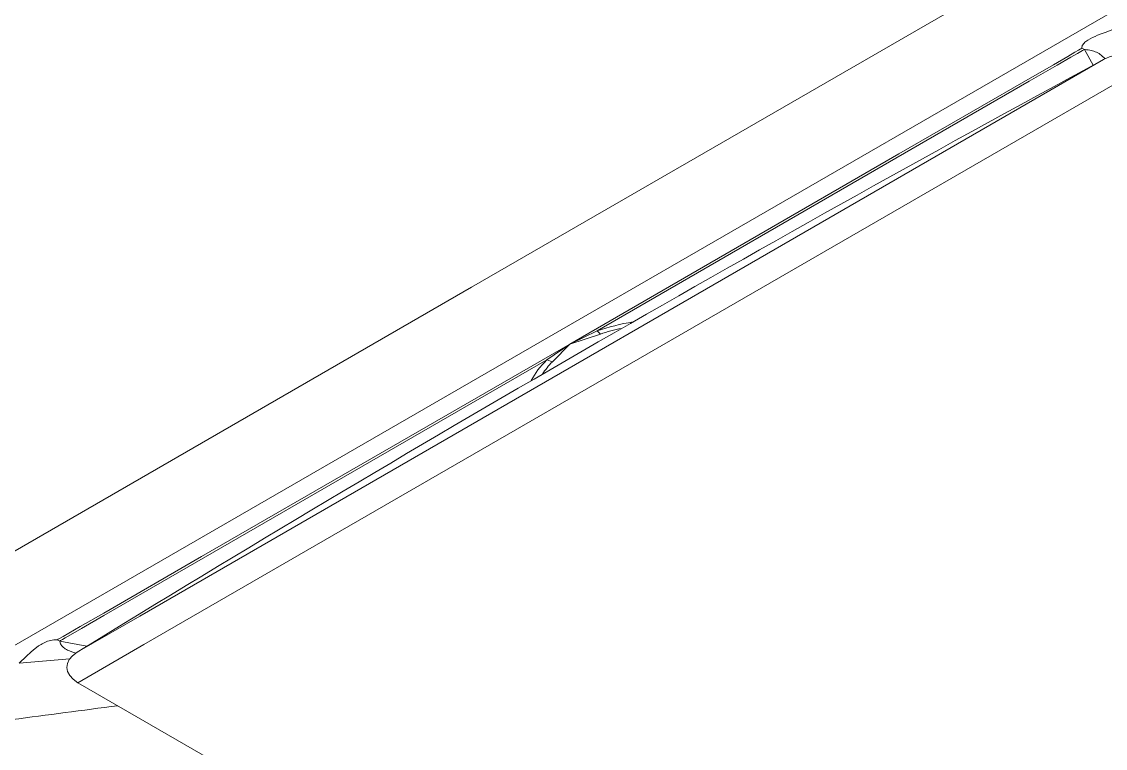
# Model space of a CAD drawing. Header units: millimetres. Extents: x 474.7 to 528.3, y 13.1 to 23.5.
# Drawn here: x 480.30839 to 480.33708, y 16.09913 to 16.11837 of the extents above; entities that cross this region are included whole.
import ezdxf

# ---------------------------------------------------------------- set-up
doc = ezdxf.new("R2010")
doc.units = ezdxf.units.MM
doc.header["$LTSCALE"] = 2.5
doc.layers.add('I-ARQ', color=8, linetype='Continuous')

msp = doc.modelspace()

# ---------------------------------------------------------------- linework, layer by layer
at = {"layer": 'I-ARQ', "lineweight": 5}
for points in [[(480.338009, 16.121568, 9.107973), (480.338009, 16.121568, 9.107973), (480.320299, 16.111343, 9.122434), (480.320299, 16.111343, 9.122434)], [(480.340173, 16.120319, 9.109739), (480.340173, 16.120319, 9.109739), (480.322462, 16.110094, 9.1242), (480.322462, 16.110094, 9.1242)], [(480.336463, 16.117676, 9.113477), (480.336463, 16.117676, 9.113477), (480.336536, 16.117634, 9.113537), (480.336536, 16.117634, 9.113537)], [(480.336536, 16.117634, 9.113537), (480.336536, 16.117634, 9.113537), (480.336764, 16.117221, 9.114121), (480.336764, 16.117221, 9.114121)], [(480.337038, 16.117369, 9.113911), (480.337433, 16.117583, 9.113609), (480.33805, 16.117577, 9.113617), (480.338433, 16.117356, 9.113929)], [(480.311524, 16.102638, 9.134744), (480.311524, 16.102638, 9.134744), (480.337038, 16.117369, 9.113911), (480.337038, 16.117369, 9.113911)], [(480.31163, 16.101882, 9.135813), (480.31163, 16.101882, 9.135813), (480.338433, 16.117356, 9.113929), (480.338433, 16.117356, 9.113929)], [(480.323232, 16.109649, 9.124829), (480.327763, 16.112265, 9.12113), (480.332365, 16.114839, 9.11749), (480.337038, 16.117369, 9.113911)], [(480.302588, 16.101118, 9.136894), (480.302588, 16.101118, 9.136894), (480.320299, 16.111343, 9.122434), (480.320299, 16.111343, 9.122434)], [(480.323629, 16.11019, 9.124064), (480.32393, 16.11029, 9.123922), (480.324252, 16.110369, 9.12381), (480.324584, 16.110427, 9.12373)], [(480.323716, 16.110104, 9.124186), (480.323897, 16.110163, 9.124103), (480.324085, 16.110213, 9.124032), (480.32428, 16.110254, 9.123974)], [(480.304752, 16.099869, 9.13866), (480.304752, 16.099869, 9.13866), (480.322462, 16.110094, 9.1242), (480.322462, 16.110094, 9.1242)], [(480.322904, 16.109839, 9.12456), (480.322904, 16.109839, 9.12456), (480.323629, 16.11019, 9.124064), (480.323629, 16.11019, 9.124064)], [(480.322904, 16.109839, 9.12456), (480.322904, 16.109839, 9.12456), (480.323716, 16.110104, 9.124186), (480.323716, 16.110104, 9.124186)], [(480.323629, 16.11019, 9.124064), (480.323629, 16.11019, 9.124064), (480.323716, 16.110104, 9.124186), (480.323716, 16.110104, 9.124186)], [(480.322295, 16.10942, 9.125153), (480.322295, 16.10942, 9.125153), (480.322904, 16.109839, 9.12456), (480.322904, 16.109839, 9.12456)], [(480.322445, 16.10937, 9.125224), (480.322445, 16.10937, 9.125224), (480.322904, 16.109839, 9.12456), (480.322904, 16.109839, 9.12456)], [(480.30986, 16.101678, 9.136102), (480.314244, 16.104376, 9.132286), (480.318701, 16.107033, 9.128529), (480.323232, 16.109649, 9.124829)], [(480.321887, 16.10887, 9.125931), (480.321985, 16.109062, 9.12566), (480.322122, 16.109246, 9.125399), (480.322295, 16.10942, 9.125153)], [(480.322295, 16.10942, 9.125153), (480.322295, 16.10942, 9.125153), (480.322445, 16.10937, 9.125224), (480.322445, 16.10937, 9.125224)], [(480.322182, 16.109041, 9.125689), (480.322254, 16.109154, 9.125529), (480.322342, 16.109264, 9.125373), (480.322445, 16.10937, 9.125224)], [(480.36227, 16.103594, 9.133392), (480.36227, 16.103594, 9.133392), (480.335468, 16.088119, 9.155277), (480.335468, 16.088119, 9.155277)], [(480.311524, 16.102638, 9.134744), (480.311524, 16.102638, 9.134744), (480.30986, 16.101678, 9.136102), (480.30986, 16.101678, 9.136102)], [(480.30933, 16.102011, 9.135632), (480.30933, 16.102011, 9.135632), (480.309403, 16.101968, 9.135691), (480.309403, 16.101968, 9.135691)], [(480.309403, 16.101968, 9.135691), (480.309403, 16.101968, 9.135691), (480.310117, 16.101836, 9.135878), (480.310117, 16.101836, 9.135878)], [(480.309883, 16.100873, 9.13724), (480.309501, 16.101094, 9.136928), (480.30949, 16.10145, 9.136424), (480.30986, 16.101678, 9.136102)], [(480.31163, 16.101882, 9.135813), (480.31163, 16.101882, 9.135813), (480.309883, 16.100873, 9.13724), (480.309883, 16.100873, 9.13724)], [(480.308328, 16.101389, 9.13651), (480.308328, 16.101389, 9.13651), (480.309665, 16.101503, 9.13635), (480.309665, 16.101503, 9.13635)], [(480.309883, 16.100873, 9.13724), (480.309883, 16.100873, 9.13724), (480.333721, 16.087111, 9.156703), (480.333721, 16.087111, 9.156703)], [(480.305356, 16.09952, 9.139154), (480.307215, 16.099773, 9.138797), (480.309076, 16.10002, 9.138446), (480.310938, 16.100264, 9.138101)]]:
    msp.add_open_spline(points, degree=3, dxfattribs=at)
for points, knots in [([(480.336463, 16.117676, 9.113477), (480.336463, 16.117676, 9.113477), (480.336464, 16.117698, 9.113446), (480.336464, 16.117698, 9.113446), (480.336464, 16.117698, 9.113446), (480.336464, 16.117698, 9.113446), (480.336467, 16.117721, 9.113414), (480.336467, 16.117721, 9.113414), (480.336467, 16.117721, 9.113414), (480.336467, 16.117721, 9.113414), (480.336474, 16.117743, 9.113382), (480.336474, 16.117743, 9.113382), (480.336474, 16.117743, 9.113382), (480.336474, 16.117743, 9.113382), (480.336486, 16.117764, 9.113352), (480.336486, 16.117764, 9.113352), (480.336486, 16.117764, 9.113352), (480.336486, 16.117764, 9.113352), (480.336502, 16.117786, 9.113321), (480.336502, 16.117786, 9.113321), (480.336502, 16.117786, 9.113321), (480.336502, 16.117786, 9.113321), (480.33652, 16.117808, 9.113291), (480.33652, 16.117808, 9.113291), (480.33652, 16.117808, 9.113291), (480.33652, 16.117808, 9.113291), (480.336542, 16.117829, 9.113262), (480.336542, 16.117829, 9.113262), (480.336542, 16.117829, 9.113262), (480.336542, 16.117829, 9.113262), (480.336566, 16.117848, 9.113234), (480.336566, 16.117848, 9.113234), (480.336566, 16.117848, 9.113234), (480.336566, 16.117848, 9.113234), (480.336592, 16.117868, 9.113206), (480.336592, 16.117868, 9.113206), (480.336592, 16.117868, 9.113206), (480.336592, 16.117868, 9.113206), (480.33662, 16.117887, 9.113179), (480.33662, 16.117887, 9.113179), (480.33662, 16.117887, 9.113179), (480.33662, 16.117887, 9.113179), (480.336681, 16.117922, 9.11313), (480.336681, 16.117922, 9.11313), (480.336681, 16.117922, 9.11313), (480.336681, 16.117922, 9.11313), (480.336746, 16.117954, 9.113084), (480.336746, 16.117954, 9.113084), (480.336746, 16.117954, 9.113084), (480.336746, 16.117954, 9.113084), (480.336812, 16.117984, 9.113042), (480.336812, 16.117984, 9.113042), (480.336812, 16.117984, 9.113042), (480.336812, 16.117984, 9.113042), (480.336879, 16.118013, 9.113001), (480.336879, 16.118013, 9.113001), (480.336879, 16.118013, 9.113001), (480.336879, 16.118013, 9.113001), (480.336947, 16.118039, 9.112964), (480.336947, 16.118039, 9.112964), (480.336947, 16.118039, 9.112964), (480.336947, 16.118039, 9.112964), (480.337082, 16.11809, 9.112891), (480.337082, 16.11809, 9.112891), (480.337082, 16.11809, 9.112891), (480.337082, 16.11809, 9.112891), (480.33728, 16.118162, 9.11279), (480.33728, 16.118162, 9.11279), (480.33728, 16.118162, 9.11279), (480.33728, 16.118162, 9.11279), (480.337539, 16.118254, 9.11266), (480.337539, 16.118254, 9.11266)], [0, 0, 0, 0, 0.055556, 0.055556, 0.055556, 0.055556, 0.111111, 0.111111, 0.111111, 0.111111, 0.166667, 0.166667, 0.166667, 0.166667, 0.222222, 0.222222, 0.222222, 0.222222, 0.277778, 0.277778, 0.277778, 0.277778, 0.333333, 0.333333, 0.333333, 0.333333, 0.388889, 0.388889, 0.388889, 0.388889, 0.444444, 0.444444, 0.444444, 0.444444, 0.5, 0.5, 0.5, 0.5, 0.555556, 0.555556, 0.555556, 0.555556, 0.611111, 0.611111, 0.611111, 0.611111, 0.666667, 0.666667, 0.666667, 0.666667, 0.722222, 0.722222, 0.722222, 0.722222, 0.777778, 0.777778, 0.777778, 0.777778, 0.833333, 0.833333, 0.833333, 0.833333, 0.888889, 0.888889, 0.888889, 0.888889, 0.944444, 0.944444, 0.944444, 0.944444, 1, 1, 1, 1]), ([(480.322904, 16.109839, 9.12456), (480.322904, 16.109839, 9.12456), (480.331619, 16.114871, 9.117444), (480.331619, 16.114871, 9.117444), (480.331619, 16.114871, 9.117444), (480.331619, 16.114871, 9.117444), (480.33493, 16.116783, 9.114741), (480.33493, 16.116783, 9.114741), (480.33493, 16.116783, 9.114741), (480.33493, 16.116783, 9.114741), (480.335712, 16.117234, 9.114102), (480.335712, 16.117234, 9.114102), (480.335712, 16.117234, 9.114102), (480.335712, 16.117234, 9.114102), (480.336093, 16.117454, 9.113791), (480.336093, 16.117454, 9.113791), (480.336093, 16.117454, 9.113791), (480.336093, 16.117454, 9.113791), (480.33628, 16.117562, 9.113638), (480.33628, 16.117562, 9.113638), (480.33628, 16.117562, 9.113638), (480.33628, 16.117562, 9.113638), (480.336373, 16.117616, 9.113562), (480.336373, 16.117616, 9.113562), (480.336373, 16.117616, 9.113562), (480.336373, 16.117616, 9.113562), (480.336419, 16.117642, 9.113525), (480.336419, 16.117642, 9.113525), (480.336419, 16.117642, 9.113525), (480.336419, 16.117642, 9.113525), (480.336435, 16.117653, 9.11351), (480.336435, 16.117653, 9.11351), (480.336435, 16.117653, 9.11351), (480.336435, 16.117653, 9.11351), (480.336463, 16.117676, 9.113477), (480.336463, 16.117676, 9.113477)], [0, 0, 0, 0, 0.111111, 0.111111, 0.111111, 0.111111, 0.222222, 0.222222, 0.222222, 0.222222, 0.333333, 0.333333, 0.333333, 0.333333, 0.444444, 0.444444, 0.444444, 0.444444, 0.555556, 0.555556, 0.555556, 0.555556, 0.666667, 0.666667, 0.666667, 0.666667, 0.777778, 0.777778, 0.777778, 0.777778, 0.888889, 0.888889, 0.888889, 0.888889, 1, 1, 1, 1]), ([(480.323629, 16.11019, 9.124064), (480.323629, 16.11019, 9.124064), (480.331935, 16.114985, 9.117282), (480.331935, 16.114985, 9.117282), (480.331935, 16.114985, 9.117282), (480.331935, 16.114985, 9.117282), (480.335069, 16.116794, 9.114724), (480.335069, 16.116794, 9.114724), (480.335069, 16.116794, 9.114724), (480.335069, 16.116794, 9.114724), (480.33581, 16.117222, 9.114119), (480.33581, 16.117222, 9.114119), (480.33581, 16.117222, 9.114119), (480.33581, 16.117222, 9.114119), (480.336171, 16.117431, 9.113824), (480.336171, 16.117431, 9.113824), (480.336171, 16.117431, 9.113824), (480.336171, 16.117431, 9.113824), (480.336349, 16.117534, 9.113679), (480.336349, 16.117534, 9.113679), (480.336349, 16.117534, 9.113679), (480.336349, 16.117534, 9.113679), (480.336436, 16.117584, 9.113607), (480.336436, 16.117584, 9.113607), (480.336436, 16.117584, 9.113607), (480.336436, 16.117584, 9.113607), (480.33648, 16.11761, 9.113571), (480.33648, 16.11761, 9.113571), (480.33648, 16.11761, 9.113571), (480.33648, 16.11761, 9.113571), (480.336498, 16.117618, 9.113559), (480.336498, 16.117618, 9.113559), (480.336498, 16.117618, 9.113559), (480.336498, 16.117618, 9.113559), (480.336536, 16.117634, 9.113537), (480.336536, 16.117634, 9.113537)], [0, 0, 0, 0, 0.111111, 0.111111, 0.111111, 0.111111, 0.222222, 0.222222, 0.222222, 0.222222, 0.333333, 0.333333, 0.333333, 0.333333, 0.444444, 0.444444, 0.444444, 0.444444, 0.555556, 0.555556, 0.555556, 0.555556, 0.666667, 0.666667, 0.666667, 0.666667, 0.777778, 0.777778, 0.777778, 0.777778, 0.888889, 0.888889, 0.888889, 0.888889, 1, 1, 1, 1]), ([(480.336536, 16.117634, 9.113537), (480.336536, 16.117634, 9.113537), (480.336553, 16.117633, 9.113538), (480.336553, 16.117633, 9.113538), (480.336553, 16.117633, 9.113538), (480.336553, 16.117633, 9.113538), (480.336585, 16.117629, 9.113544), (480.336585, 16.117629, 9.113544), (480.336585, 16.117629, 9.113544), (480.336585, 16.117629, 9.113544), (480.336628, 16.117624, 9.113551), (480.336628, 16.117624, 9.113551), (480.336628, 16.117624, 9.113551), (480.336628, 16.117624, 9.113551), (480.33667, 16.117618, 9.113559), (480.33667, 16.117618, 9.113559), (480.33667, 16.117618, 9.113559), (480.33667, 16.117618, 9.113559), (480.336709, 16.117611, 9.113569), (480.336709, 16.117611, 9.113569), (480.336709, 16.117611, 9.113569), (480.336709, 16.117611, 9.113569), (480.336747, 16.117602, 9.113582), (480.336747, 16.117602, 9.113582), (480.336747, 16.117602, 9.113582), (480.336747, 16.117602, 9.113582), (480.336783, 16.117591, 9.113598), (480.336783, 16.117591, 9.113598), (480.336783, 16.117591, 9.113598), (480.336783, 16.117591, 9.113598), (480.336818, 16.117578, 9.113616), (480.336818, 16.117578, 9.113616), (480.336818, 16.117578, 9.113616), (480.336818, 16.117578, 9.113616), (480.336852, 16.117563, 9.113637), (480.336852, 16.117563, 9.113637), (480.336852, 16.117563, 9.113637), (480.336852, 16.117563, 9.113637), (480.336885, 16.117547, 9.11366), (480.336885, 16.117547, 9.11366), (480.336885, 16.117547, 9.11366), (480.336885, 16.117547, 9.11366), (480.336916, 16.117528, 9.113687), (480.336916, 16.117528, 9.113687), (480.336916, 16.117528, 9.113687), (480.336916, 16.117528, 9.113687), (480.336946, 16.117508, 9.113715), (480.336946, 16.117508, 9.113715), (480.336946, 16.117508, 9.113715), (480.336946, 16.117508, 9.113715), (480.336975, 16.117486, 9.113746), (480.336975, 16.117486, 9.113746), (480.336975, 16.117486, 9.113746), (480.336975, 16.117486, 9.113746), (480.337002, 16.117464, 9.113778), (480.337002, 16.117464, 9.113778), (480.337002, 16.117464, 9.113778), (480.337002, 16.117464, 9.113778), (480.337056, 16.117416, 9.113846), (480.337056, 16.117416, 9.113846), (480.337056, 16.117416, 9.113846), (480.337056, 16.117416, 9.113846), (480.33708, 16.117391, 9.113881), (480.33708, 16.117391, 9.113881)], [0, 0, 0, 0, 0.0625, 0.0625, 0.0625, 0.0625, 0.125, 0.125, 0.125, 0.125, 0.1875, 0.1875, 0.1875, 0.1875, 0.25, 0.25, 0.25, 0.25, 0.3125, 0.3125, 0.3125, 0.3125, 0.375, 0.375, 0.375, 0.375, 0.4375, 0.4375, 0.4375, 0.4375, 0.5, 0.5, 0.5, 0.5, 0.5625, 0.5625, 0.5625, 0.5625, 0.625, 0.625, 0.625, 0.625, 0.6875, 0.6875, 0.6875, 0.6875, 0.75, 0.75, 0.75, 0.75, 0.8125, 0.8125, 0.8125, 0.8125, 0.875, 0.875, 0.875, 0.875, 0.9375, 0.9375, 0.9375, 0.9375, 1, 1, 1, 1]), ([(480.30933, 16.102011, 9.135632), (480.30933, 16.102011, 9.135632), (480.309363, 16.102023, 9.135614), (480.309363, 16.102023, 9.135614), (480.309363, 16.102023, 9.135614), (480.309363, 16.102023, 9.135614), (480.309379, 16.102031, 9.135603), (480.309379, 16.102031, 9.135603), (480.309379, 16.102031, 9.135603), (480.309379, 16.102031, 9.135603), (480.309416, 16.102052, 9.135573), (480.309416, 16.102052, 9.135573), (480.309416, 16.102052, 9.135573), (480.309416, 16.102052, 9.135573), (480.30949, 16.102095, 9.135512), (480.30949, 16.102095, 9.135512), (480.30949, 16.102095, 9.135512), (480.30949, 16.102095, 9.135512), (480.30964, 16.102181, 9.13539), (480.30964, 16.102181, 9.13539), (480.30964, 16.102181, 9.13539), (480.30964, 16.102181, 9.13539), (480.309944, 16.102357, 9.135141), (480.309944, 16.102357, 9.135141), (480.309944, 16.102357, 9.135141), (480.309944, 16.102357, 9.135141), (480.310566, 16.102716, 9.134634), (480.310566, 16.102716, 9.134634), (480.310566, 16.102716, 9.134634), (480.310566, 16.102716, 9.134634), (480.313154, 16.10421, 9.13252), (480.313154, 16.10421, 9.13252), (480.313154, 16.10421, 9.13252), (480.313154, 16.10421, 9.13252), (480.322904, 16.109839, 9.12456), (480.322904, 16.109839, 9.12456)], [0, 0, 0, 0, 0.111111, 0.111111, 0.111111, 0.111111, 0.222222, 0.222222, 0.222222, 0.222222, 0.333333, 0.333333, 0.333333, 0.333333, 0.444444, 0.444444, 0.444444, 0.444444, 0.555556, 0.555556, 0.555556, 0.555556, 0.666667, 0.666667, 0.666667, 0.666667, 0.777778, 0.777778, 0.777778, 0.777778, 0.888889, 0.888889, 0.888889, 0.888889, 1, 1, 1, 1]), ([(480.309403, 16.101968, 9.135691), (480.309403, 16.101968, 9.135691), (480.309424, 16.101987, 9.135665), (480.309424, 16.101987, 9.135665), (480.309424, 16.101987, 9.135665), (480.309424, 16.101987, 9.135665), (480.309436, 16.101996, 9.135653), (480.309436, 16.101996, 9.135653), (480.309436, 16.101996, 9.135653), (480.309436, 16.101996, 9.135653), (480.309472, 16.102016, 9.135624), (480.309472, 16.102016, 9.135624), (480.309472, 16.102016, 9.135624), (480.309472, 16.102016, 9.135624), (480.309542, 16.102057, 9.135566), (480.309542, 16.102057, 9.135566), (480.309542, 16.102057, 9.135566), (480.309542, 16.102057, 9.135566), (480.309686, 16.10214, 9.135449), (480.309686, 16.10214, 9.135449), (480.309686, 16.10214, 9.135449), (480.309686, 16.10214, 9.135449), (480.309975, 16.102307, 9.135213), (480.309975, 16.102307, 9.135213), (480.309975, 16.102307, 9.135213), (480.309975, 16.102307, 9.135213), (480.310568, 16.102649, 9.134728), (480.310568, 16.102649, 9.134728), (480.310568, 16.102649, 9.134728), (480.310568, 16.102649, 9.134728), (480.313035, 16.104074, 9.132714), (480.313035, 16.104074, 9.132714), (480.313035, 16.104074, 9.132714), (480.313035, 16.104074, 9.132714), (480.322295, 16.10942, 9.125153), (480.322295, 16.10942, 9.125153)], [0, 0, 0, 0, 0.111111, 0.111111, 0.111111, 0.111111, 0.222222, 0.222222, 0.222222, 0.222222, 0.333333, 0.333333, 0.333333, 0.333333, 0.444444, 0.444444, 0.444444, 0.444444, 0.555556, 0.555556, 0.555556, 0.555556, 0.666667, 0.666667, 0.666667, 0.666667, 0.777778, 0.777778, 0.777778, 0.777778, 0.888889, 0.888889, 0.888889, 0.888889, 1, 1, 1, 1]), ([(480.308328, 16.101389, 9.13651), (480.308328, 16.101389, 9.13651), (480.308524, 16.101573, 9.136251), (480.308524, 16.101573, 9.136251), (480.308524, 16.101573, 9.136251), (480.308524, 16.101573, 9.136251), (480.308638, 16.101677, 9.136104), (480.308638, 16.101677, 9.136104), (480.308638, 16.101677, 9.136104), (480.308638, 16.101677, 9.136104), (480.30871, 16.10174, 9.136015), (480.30871, 16.10174, 9.136015), (480.30871, 16.10174, 9.136015), (480.30871, 16.10174, 9.136015), (480.308788, 16.101803, 9.135925), (480.308788, 16.101803, 9.135925), (480.308788, 16.101803, 9.135925), (480.308788, 16.101803, 9.135925), (480.308844, 16.101845, 9.135866), (480.308844, 16.101845, 9.135866), (480.308844, 16.101845, 9.135866), (480.308844, 16.101845, 9.135866), (480.308906, 16.101886, 9.135808), (480.308906, 16.101886, 9.135808), (480.308906, 16.101886, 9.135808), (480.308906, 16.101886, 9.135808), (480.308938, 16.101904, 9.135782), (480.308938, 16.101904, 9.135782), (480.308938, 16.101904, 9.135782), (480.308938, 16.101904, 9.135782), (480.308972, 16.101923, 9.135756), (480.308972, 16.101923, 9.135756), (480.308972, 16.101923, 9.135756), (480.308972, 16.101923, 9.135756), (480.309007, 16.101941, 9.135731), (480.309007, 16.101941, 9.135731), (480.309007, 16.101941, 9.135731), (480.309007, 16.101941, 9.135731), (480.309044, 16.101956, 9.135708), (480.309044, 16.101956, 9.135708), (480.309044, 16.101956, 9.135708), (480.309044, 16.101956, 9.135708), (480.309082, 16.101971, 9.135687), (480.309082, 16.101971, 9.135687), (480.309082, 16.101971, 9.135687), (480.309082, 16.101971, 9.135687), (480.309122, 16.101984, 9.135669), (480.309122, 16.101984, 9.135669), (480.309122, 16.101984, 9.135669), (480.309122, 16.101984, 9.135669), (480.309163, 16.101994, 9.135655), (480.309163, 16.101994, 9.135655), (480.309163, 16.101994, 9.135655), (480.309163, 16.101994, 9.135655), (480.309204, 16.102002, 9.135643), (480.309204, 16.102002, 9.135643), (480.309204, 16.102002, 9.135643), (480.309204, 16.102002, 9.135643), (480.309245, 16.102008, 9.135635), (480.309245, 16.102008, 9.135635), (480.309245, 16.102008, 9.135635), (480.309245, 16.102008, 9.135635), (480.309285, 16.10201, 9.135632), (480.309285, 16.10201, 9.135632), (480.309285, 16.10201, 9.135632), (480.309285, 16.10201, 9.135632), (480.309307, 16.10201, 9.135632), (480.309307, 16.10201, 9.135632), (480.309307, 16.10201, 9.135632), (480.309307, 16.10201, 9.135632), (480.30933, 16.102011, 9.135632), (480.30933, 16.102011, 9.135632)], [0, 0, 0, 0, 0.055556, 0.055556, 0.055556, 0.055556, 0.111111, 0.111111, 0.111111, 0.111111, 0.166667, 0.166667, 0.166667, 0.166667, 0.222222, 0.222222, 0.222222, 0.222222, 0.277778, 0.277778, 0.277778, 0.277778, 0.333333, 0.333333, 0.333333, 0.333333, 0.388889, 0.388889, 0.388889, 0.388889, 0.444444, 0.444444, 0.444444, 0.444444, 0.5, 0.5, 0.5, 0.5, 0.555556, 0.555556, 0.555556, 0.555556, 0.611111, 0.611111, 0.611111, 0.611111, 0.666667, 0.666667, 0.666667, 0.666667, 0.722222, 0.722222, 0.722222, 0.722222, 0.777778, 0.777778, 0.777778, 0.777778, 0.833333, 0.833333, 0.833333, 0.833333, 0.888889, 0.888889, 0.888889, 0.888889, 0.944444, 0.944444, 0.944444, 0.944444, 1, 1, 1, 1]), ([(480.309824, 16.101654, 9.136135), (480.309824, 16.101654, 9.136135), (480.309748, 16.10168, 9.136099), (480.309748, 16.10168, 9.136099), (480.309748, 16.10168, 9.136099), (480.309748, 16.10168, 9.136099), (480.309675, 16.101708, 9.13606), (480.309675, 16.101708, 9.13606), (480.309675, 16.101708, 9.13606), (480.309675, 16.101708, 9.13606), (480.309641, 16.101723, 9.136039), (480.309641, 16.101723, 9.136039), (480.309641, 16.101723, 9.136039), (480.309641, 16.101723, 9.136039), (480.309609, 16.101737, 9.136018), (480.309609, 16.101737, 9.136018), (480.309609, 16.101737, 9.136018), (480.309609, 16.101737, 9.136018), (480.309579, 16.101752, 9.135997), (480.309579, 16.101752, 9.135997), (480.309579, 16.101752, 9.135997), (480.309579, 16.101752, 9.135997), (480.30955, 16.101769, 9.135973), (480.30955, 16.101769, 9.135973), (480.30955, 16.101769, 9.135973), (480.30955, 16.101769, 9.135973), (480.309524, 16.101786, 9.13595), (480.309524, 16.101786, 9.13595), (480.309524, 16.101786, 9.13595), (480.309524, 16.101786, 9.13595), (480.309501, 16.101802, 9.135926), (480.309501, 16.101802, 9.135926), (480.309501, 16.101802, 9.135926), (480.309501, 16.101802, 9.135926), (480.309481, 16.101821, 9.1359), (480.309481, 16.101821, 9.1359), (480.309481, 16.101821, 9.1359), (480.309481, 16.101821, 9.1359), (480.309464, 16.101839, 9.135874), (480.309464, 16.101839, 9.135874), (480.309464, 16.101839, 9.135874), (480.309464, 16.101839, 9.135874), (480.309449, 16.101858, 9.135847), (480.309449, 16.101858, 9.135847), (480.309449, 16.101858, 9.135847), (480.309449, 16.101858, 9.135847), (480.309437, 16.101878, 9.135819), (480.309437, 16.101878, 9.135819), (480.309437, 16.101878, 9.135819), (480.309437, 16.101878, 9.135819), (480.309426, 16.101899, 9.13579), (480.309426, 16.101899, 9.13579), (480.309426, 16.101899, 9.13579), (480.309426, 16.101899, 9.13579), (480.309417, 16.10192, 9.135759), (480.309417, 16.10192, 9.135759), (480.309417, 16.10192, 9.135759), (480.309417, 16.10192, 9.135759), (480.309409, 16.101942, 9.135729), (480.309409, 16.101942, 9.135729), (480.309409, 16.101942, 9.135729), (480.309409, 16.101942, 9.135729), (480.309404, 16.10196, 9.135704), (480.309404, 16.10196, 9.135704), (480.309404, 16.10196, 9.135704), (480.309404, 16.10196, 9.135704), (480.309403, 16.101968, 9.135691), (480.309403, 16.101968, 9.135691)], [0, 0, 0, 0, 0.058824, 0.058824, 0.058824, 0.058824, 0.117647, 0.117647, 0.117647, 0.117647, 0.176471, 0.176471, 0.176471, 0.176471, 0.235294, 0.235294, 0.235294, 0.235294, 0.294118, 0.294118, 0.294118, 0.294118, 0.352941, 0.352941, 0.352941, 0.352941, 0.411765, 0.411765, 0.411765, 0.411765, 0.470588, 0.470588, 0.470588, 0.470588, 0.529412, 0.529412, 0.529412, 0.529412, 0.588235, 0.588235, 0.588235, 0.588235, 0.647059, 0.647059, 0.647059, 0.647059, 0.705882, 0.705882, 0.705882, 0.705882, 0.764706, 0.764706, 0.764706, 0.764706, 0.823529, 0.823529, 0.823529, 0.823529, 0.882353, 0.882353, 0.882353, 0.882353, 0.941176, 0.941176, 0.941176, 0.941176, 1, 1, 1, 1])]:
    msp.add_open_spline(points, degree=3, knots=knots, dxfattribs=at)

doc.saveas('drawing.dxf')
